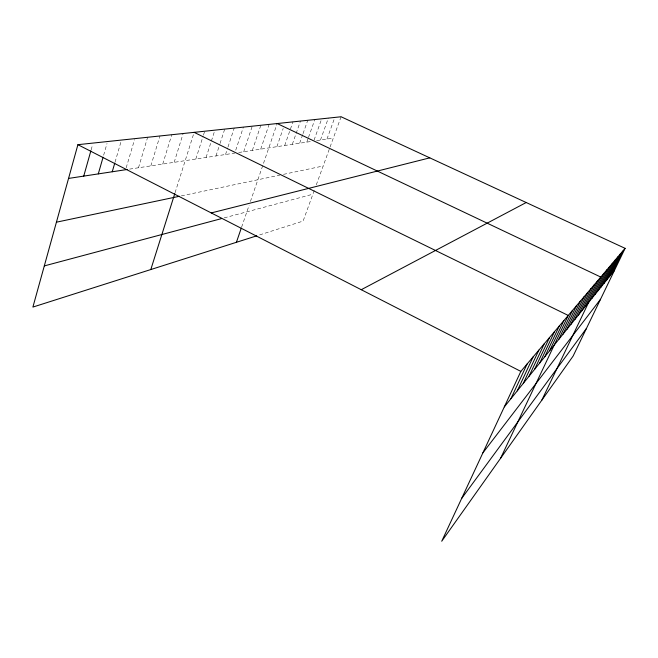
<?xml version="1.0" encoding="UTF-8"?>
<svg xmlns="http://www.w3.org/2000/svg" width="658" height="658" viewBox="0 0 658 658"><rect width="100%" height="100%" fill="white"/><g stroke="black" fill="none" stroke-linecap="round" stroke-linejoin="round"><path stroke-width="0.49" stroke-dasharray="3.29 2.47" d="M91.141 149.868L92.515 145.007M103.635 155.255L107.015 143.493M115.043 162.156L121.204 141.018M126.196 167.782L134.545 139.611M138.484 167.765L147.639 137.275M150.838 165.882L159.943 135.976M162.723 164.072L171.779 134.717M174.173 162.329L183.163 133.508M175.077 192.695L194.135 132.348M195.821 159.03L203.166 136.025M203.478 135.063L204.696 131.23M206.077 157.468L214.886 130.144M215.972 155.962L219.723 144.447M220.035 143.493L224.723 129.108M225.529 154.507L227.701 147.902M228.005 146.956L234.215 128.096M235.72 150.213L243.386 127.126M243.699 151.735L252.253 126.188M252.335 150.419L260.831 125.275M260.7 149.144L269.13 124.395M241.609 227.15L249.119 205.263M250.41 201.512L277.166 123.539M276.886 146.676L283.195 128.45M284.717 145.484L292.95 121.87M292.308 144.324L300.467 121.072M299.67 143.205L302.696 134.619M303.034 133.664L307.755 120.299M306.801 142.12L308.141 138.353M308.479 137.415L314.828 119.55M314.072 140.096L321.343 119.789M320.454 140.039L328.35 118.111M326.985 139.044L334.815 117.428M314.253 190.466L303.108 221.072L258.684 235.21M316.301 184.849L341.091 116.762M224.205 217.88L312.887 194.209M181.337 195.878L279.716 175.151M283.499 174.354L323.168 165.997M129.577 169.122L234.766 153.1M238.731 152.492L310.757 141.519M316.613 140.623L333.335 138.073"/><path stroke-width="0.99" d="M625.1 248.346L520.84 371.392L441.724 541.238L573.102 356.093L625.1 248.346L341.091 116.762L77.907 144.678L32.9 307.072L256.727 235.835M83.739 176.114L90.87 150.838M98.289 173.893L103.076 157.221M112.238 171.771L114.763 163.118M150.805 269.541L174.773 193.658M236.411 242.3L241.28 228.096M510.929 398.69L527.157 363.94M517.246 390.868L533.161 356.858M523.266 383.4L538.877 350.105M529.016 376.277L544.339 343.665M534.51 369.475L549.553 337.513M539.757 362.969L554.53 331.632M544.791 356.735L559.3 326.006M549.603 350.763L563.865 320.619M500.598 458.272L568.241 315.445L194.135 132.348M558.667 339.544L572.444 310.494M562.927 334.264L576.474 305.731M567.023 329.181L580.356 301.158M570.963 324.295L584.082 296.758M574.763 319.591L587.668 292.522M578.423 315.059L591.123 288.443M581.952 310.691L594.454 284.511M585.349 306.472L597.67 280.719M541.822 400.171L600.77 277.059L277.166 123.539M591.904 298.345L603.855 273.415M595.062 294.439L606.832 269.903M598.114 290.655L609.711 266.506M601.067 287.003L612.491 263.225M603.912 283.466L615.181 260.058M606.676 280.045L617.78 256.982M609.349 276.738L620.297 254.013M611.94 273.522L622.739 251.134M461.653 498.443L586.459 328.408M482.923 452.803L600.515 299.283M504.299 406.915L614.449 270.413M361.258 289.709L526.203 202.524M44.308 265.906L221.277 218.67M211.259 212.929L429.781 157.854M56.423 222.19L179.387 196.281M68.555 178.425L127.603 169.427M77.907 144.678L520.84 371.392"/></g></svg>
